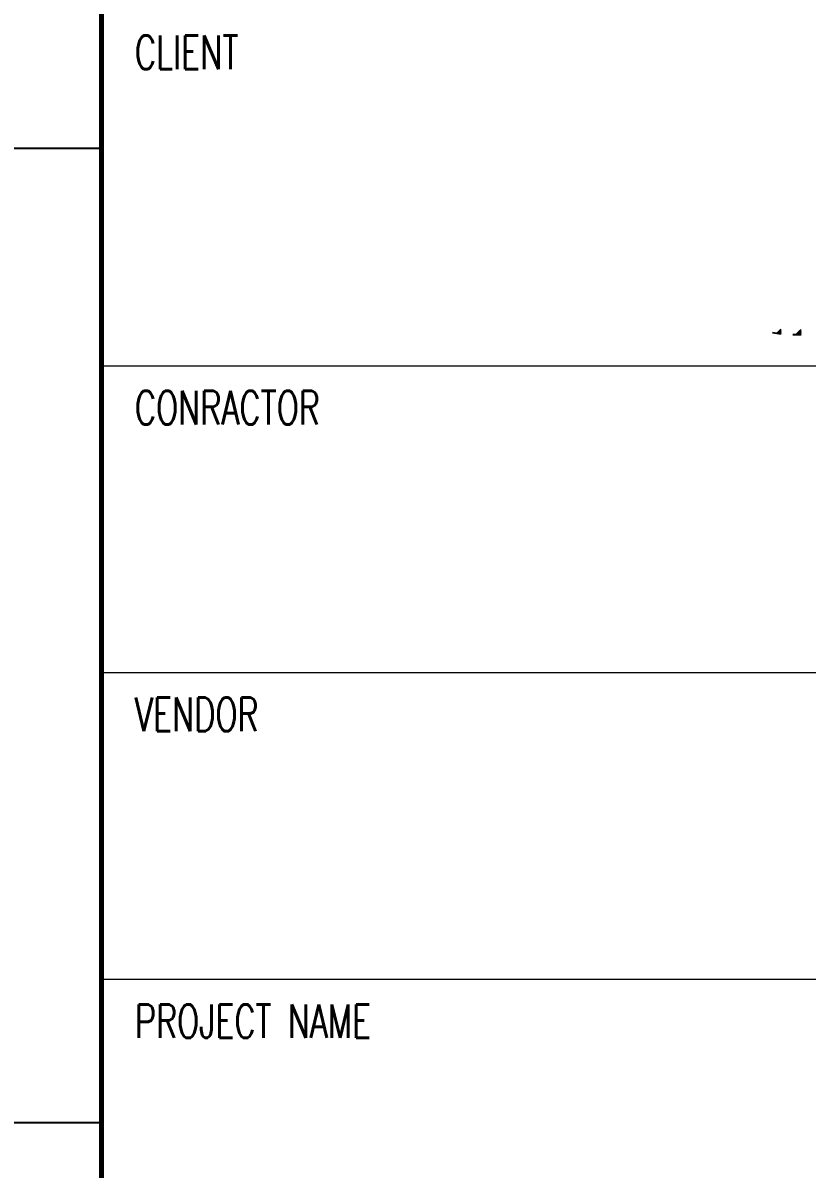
# Model space of a CAD drawing. Header units: millimetres. Extents: x 0 to 232280, y -26939 to 23794.
# Drawn here: x 97978.2 to 98314.6, y -26466.6 to -25975.1 of the extents above; entities that cross this region are included whole.
import ezdxf

# ---------------------------------------------------------------- set-up
doc = ezdxf.new("R2010")
doc.units = ezdxf.units.MM
doc.header["$LTSCALE"] = 30
doc.linetypes.add('HIDDEN2', pattern=[0.1875, 0.125, -0.0625])
for name, color, linetype in [('9', 2, 'HIDDEN2'), ('border', 130, 'Continuous'), ('CON-C', 4, 'Continuous'), ('TITLE', 7, 'Continuous')]:
    doc.layers.add(name, color=color, linetype=linetype)
doc.styles.add('ROMANS', font='ROMANS.shx', dxfattribs={"width": 0.8})

# ---------------------------------------------------------------- blocks, each defined once
blk = doc.blocks.new('TITLE')
at = {"color": 7, "lineweight": 0}
blk.add_line((699.671, 17.683), (699.671, 83.813), dxfattribs=at)
at = {"color": 5}
for p, q in [((728.659, 83.126), (728.824, 83.291)), ((728.693, 83.121), (728.824, 83.252)), ((728.727, 83.117), (728.824, 83.214)), ((728.761, 83.113), (728.824, 83.176)), ((728.795, 83.108), (728.824, 83.138)), ((729.479, 83.067), (729.691, 83.278)), ((729.517, 83.067), (729.691, 83.24)), ((729.555, 83.067), (729.691, 83.202)), ((729.594, 83.067), (729.691, 83.164)), ((729.633, 83.068), (729.691, 83.126)), ((729.672, 83.069), (729.691, 83.087)), ((729.672, 83.069), (729.691, 83.087))]:
    blk.add_line(p, q, dxfattribs=at)
at = {"layer": '9', "color": 5, "linetype": 'Continuous'}
blk.add_line((728.817, 83.106), (728.824, 83.113), dxfattribs=at)
for start, end in [(260.0646, 263.5671), (268.2969, 271.7031), (268.2969, 271.7031)]:
    blk.add_arc((729.509, 89.179), 6.113, start, end, dxfattribs=at)
at = {"layer": 'border', "color": 7, "linetype": 'Continuous', "lineweight": 0}
for p, q in [((699.671, 81.726), (823.671, 81.726)), ((699.671, 68.573), (823.671, 68.573)), ((699.671, 55.42), (823.671, 55.42))]:
    blk.add_line(p, q, dxfattribs=at)
at = {"layer": 'TITLE', "color": 7, "lineweight": 0}
blk.add_lwpolyline([(699.671, 17.683, 0.216, 0.216, 0), (699.671, 143.966, 0, 0, 0), (823.671, 143.966, 0, 0, 0)], format="xyseb", dxfattribs=at)
at = {"color": 7, "lineweight": 0, "style": 'ROMANS', "width": 0.7}
for s, height, p in [('CLIENT', 1.4376, (701.108, 94.45)), ('CONRACTOR', 1.4376, (701.108, 79.21)), ('VENDOR', 1.4376, (701.108, 66.057)), ('PROJECT NAME', 1.43761, (701.108, 52.904))]:
    blk.add_text(s, height=height, dxfattribs=at).set_placement(p)

msp = doc.modelspace()

# ---------------------------------------------------------------- linework, layer by layer
at = {"layer": 'CON-C'}
for p, q in [((96692.79, -26028.87), (98011.86, -26028.87)), ((96692.79, -26446.61), (98011.86, -26446.61))]:
    msp.add_line(p, q, dxfattribs=at)

# ---------------------------------------------------------------- block references
at = {"linetype": 'ByBlock', "xscale": 9.999999998999984, "yscale": 9.999999998999984, "zscale": 9.999999998999984}
msp.add_blockref('TITLE', (91015.15, -26939.4), dxfattribs=at)

doc.saveas('drawing.dxf')
